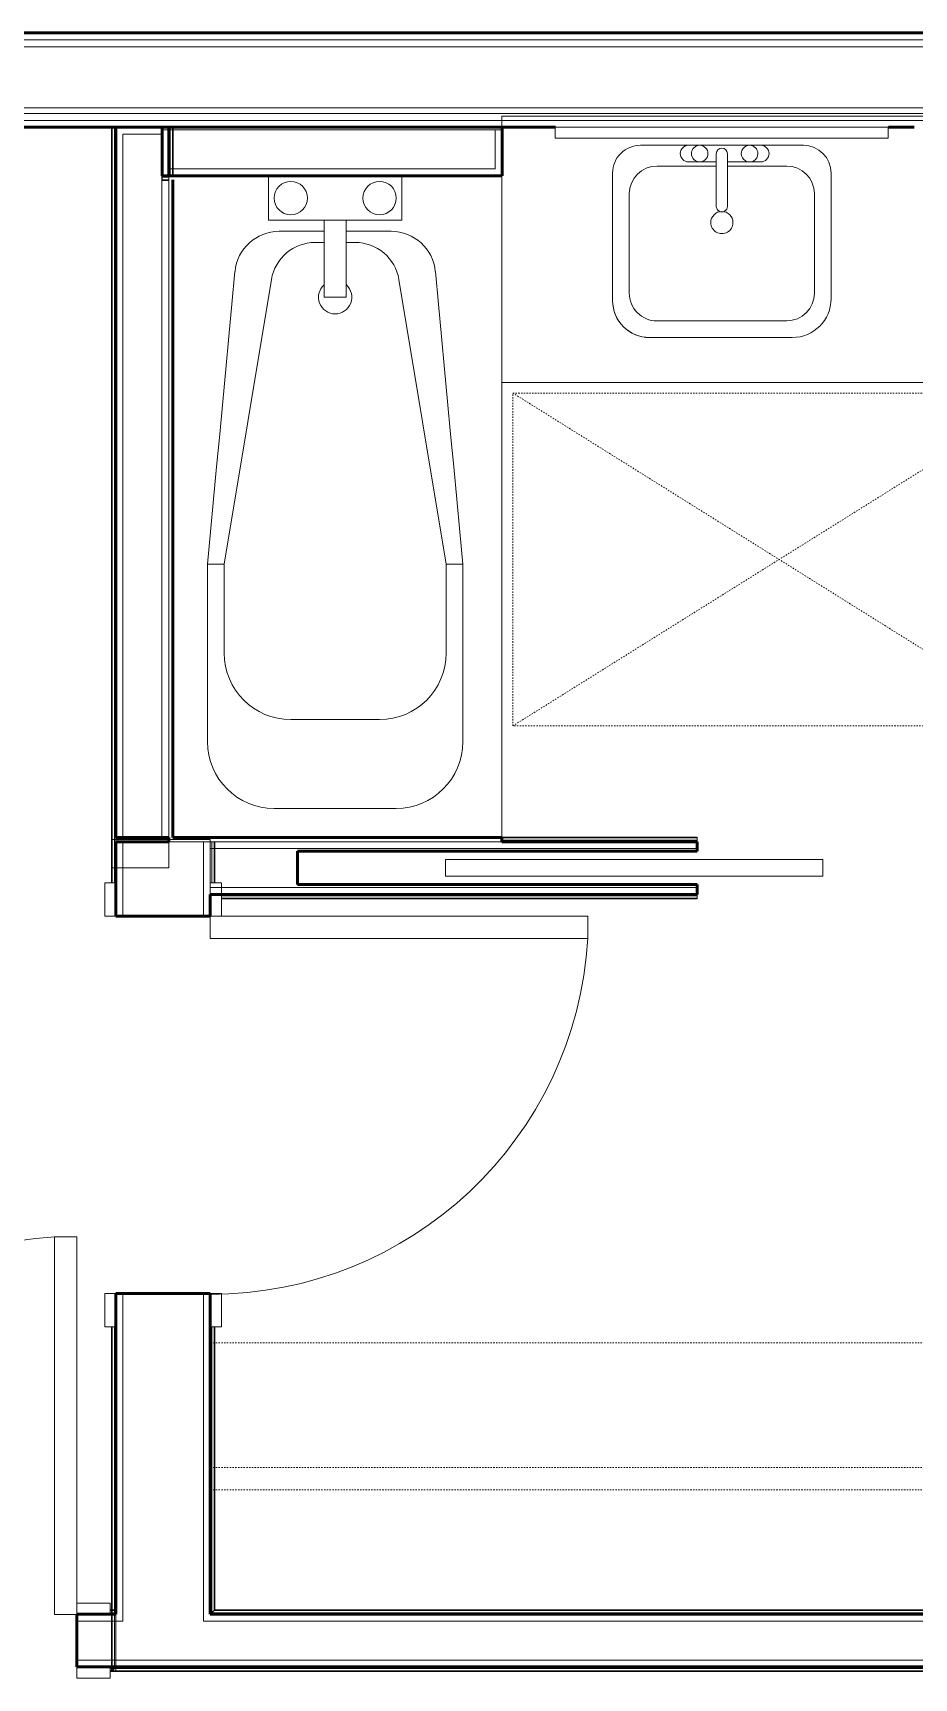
# Model space of a CAD drawing. Header units: inches. Extents: x -4235 to -464, y 9767 to 12344.
# Drawn here: x -3683.5 to -3604.1, y 10204.6 to 10352.8 of the extents above; entities that cross this region are included whole.
import ezdxf

# ---------------------------------------------------------------- set-up
doc = ezdxf.new("R2010")
doc.units = ezdxf.units.IN
doc.header["$MEASUREMENT"] = 0
doc.linetypes.add('Dash', pattern=[0.25, 0.125, -0.125])
for name, color, linetype, lineweight in [('0-1', 7, 'Continuous', 5), ('0-2', 10, 'Continuous', 9), ('A-DOOR-1', 7, 'Continuous', 9), ('A-DOOR-2', 130, 'Continuous', 20), ('A-DOOR-FRAM-1', 130, 'Continuous', 20), ('A-GENM-HDLN-1', 7, 'Dash', 9), ('A-WALL-1', 250, 'Continuous', 50), ('A-WALL-2', 50, 'Continuous', 13), ('A-WALL-3', 10, 'Continuous', 9), ('A-WALL-4', 254, 'Continuous', 9), ('A-WALL-5', 7, 'Continuous', 9), ('I-WALL-1', 250, 'Continuous', 50), ('I-WALL-2', 10, 'Continuous', 9), ('I-WALL-3', 254, 'Continuous', 9), ('I-WALL-4', 7, 'Continuous', 9), ('P-SANR-FIXT-1', 7, 'Continuous', 9), ('P-SANR-FIXT-2', 254, 'Continuous', 9), ('P-SANR-FIXT-3', 10, 'Continuous', 9), ('Q-CASE-1', 254, 'Continuous', 9), ('Q-CASE-2', 7, 'Continuous', 9), ('Q-CASE-4', 10, 'Continuous', 9), ('Q-CASE-HDLN-1', 7, 'Dash', 9)]:
    doc.layers.add(name, color=color, linetype=linetype, lineweight=lineweight)

# ---------------------------------------------------------------- blocks, each defined once
blk = doc.blocks.new('Basic Wall _ INT - W4BØF - _5_8 GYP - 2X4 WOOD_BATT_ - 5_8 GYP_ - ___-2689611-BACKGROUND - 2ND FLOOR')
at = {"layer": 'A-WALL-3'}
for p, q in [((-3852.47, 10205.59), (-3852.47, 10205.57)), ((-3852.47, 10205.55), (-3852.47, 10205.59)), ((-3851.89, 10205.59), (-3852.47, 10205.59)), ((-3852.47, 10205.53), (-3852.47, 10205.55)), ((-3713.58, 10205.59), (-3716.58, 10205.59)), ((-3676.05, 10205.57), (-3676.05, 10205.59)), ((-3852.47, 10205.49), (-3852.47, 10205.53)), ((-3852.47, 10205.48), (-3852.47, 10205.49)), ((-3852.47, 10205.46), (-3852.47, 10205.48)), ((-3852.47, 10205.44), (-3852.47, 10205.46)), ((-3852.47, 10205.45), (-3852.47, 10205.39)), ((-3852.47, 10205.3), (-3852.47, 10205.44)), ((-3852.47, 10205.38), (-3852.47, 10205.24)), ((-3852.47, 10205.18), (-3852.47, 10205.3)), ((-3852.47, 10205.24), (-3852.47, 10205.18)), ((-3852.47, 10205.24), (-3851.88, 10205.24)), ((-3676.46, 10205.24), (-3676.05, 10205.24)), ((-3676.05, 10205.39), (-3676.05, 10205.45)), ((-3676.05, 10205.3), (-3676.05, 10205.38)), ((-3676.05, 10205.24), (-3676.05, 10205.3)), ((-3676.05, 10205.18), (-3676.05, 10205.24))]:
    blk.add_line(p, q, dxfattribs=at)
at = {"layer": 'A-WALL-4'}
for p, q in [((-3716.58, 10205.59), (-3851.85, 10205.59)), ((-3676.05, 10205.59), (-3676.58, 10205.59)), ((-3852.47, 10205.46), (-3851.88, 10205.46)), ((-3852.47, 10205.18), (-3851.88, 10205.18)), ((-3851.85, 10205.24), (-3716.58, 10205.24)), ((-3676.58, 10205.24), (-3676.46, 10205.24))]:
    blk.add_line(p, q, dxfattribs=at)
at = {"layer": 'A-WALL-5'}
for p, q in [((-3676.05, 10205.59), (-3676.05, 10205.55)), ((-3676.05, 10205.55), (-3676.05, 10205.46)), ((-3851.85, 10205.46), (-3716.58, 10205.46)), ((-3851.85, 10205.18), (-3716.58, 10205.18)), ((-3676.58, 10205.46), (-3676.05, 10205.46)), ((-3676.58, 10205.18), (-3676.05, 10205.18)), ((-3676.05, 10205.46), (-3676.05, 10205.18))]:
    blk.add_line(p, q, dxfattribs=at)
blk = doc.blocks.new('Basic Wall _ INT - W4BØF - _5_8 GYP - 2X4 WOOD_BATT_ - 5_8 GYP_ - ___-2689612-BACKGROUND - 2ND FLOOR')
at = {"layer": 'A-WALL-3'}
for p, q in [((-3852.47, 10210.54), (-3852.47, 10210.75)), ((-3852.47, 10210.75), (-3852.47, 10210.69)), ((-3852.47, 10210.69), (-3852.47, 10210.55)), ((-3852.47, 10210.69), (-3851.85, 10210.69)), ((-3852.47, 10210.48), (-3852.47, 10210.54)), ((-3852.47, 10210.54), (-3852.47, 10210.48)), ((-3852.47, 10210.46), (-3852.47, 10210.48)), ((-3852.47, 10210.46), (-3852.47, 10210.46)), ((-3852.47, 10210.42), (-3852.47, 10210.46)), ((-3852.47, 10210.38), (-3852.47, 10210.42)), ((-3852.47, 10210.34), (-3852.47, 10210.38)), ((-3852.47, 10210.36), (-3852.47, 10210.34)), ((-3851.85, 10210.34), (-3852.47, 10210.34)), ((-3713.58, 10210.34), (-3716.58, 10210.34)), ((-3676.46, 10210.69), (-3676.36, 10210.69)), ((-3676.34, 10210.69), (-3676.27, 10210.69)), ((-3676.25, 10210.69), (-3676.2, 10210.69)), ((-3676.05, 10210.69), (-3676.05, 10210.75)), ((-3676.05, 10210.75), (-3676.05, 10210.54)), ((-3676.05, 10210.55), (-3676.05, 10210.69)), ((-3676.05, 10210.48), (-3676.05, 10210.54)), ((-3676.05, 10210.54), (-3676.05, 10210.46)), ((-3676.05, 10210.46), (-3676.05, 10210.44)), ((-3676.05, 10210.44), (-3676.05, 10210.4)), ((-3676.05, 10210.34), (-3676.05, 10210.36))]:
    blk.add_line(p, q, dxfattribs=at)
at = {"layer": 'A-WALL-4'}
for p, q in [((-3852.47, 10210.75), (-3851.85, 10210.75)), ((-3851.85, 10210.46), (-3852.47, 10210.46)), ((-3851.85, 10210.69), (-3716.58, 10210.69)), ((-3716.58, 10210.34), (-3851.85, 10210.34)), ((-3676.58, 10210.69), (-3676.46, 10210.69)), ((-3676.05, 10210.34), (-3676.58, 10210.34)), ((-3676.46, 10210.75), (-3676.36, 10210.75)), ((-3676.34, 10210.75), (-3676.27, 10210.75)), ((-3676.25, 10210.75), (-3676.2, 10210.75)), ((-3676.05, 10210.4), (-3676.05, 10210.38)), ((-3676.05, 10210.38), (-3676.05, 10210.34))]:
    blk.add_line(p, q, dxfattribs=at)
at = {"layer": 'A-WALL-5'}
for p, q in [((-3851.85, 10210.75), (-3716.58, 10210.75)), ((-3716.58, 10210.46), (-3851.85, 10210.46)), ((-3676.58, 10210.75), (-3676.46, 10210.75)), ((-3676.05, 10210.46), (-3676.58, 10210.46))]:
    blk.add_line(p, q, dxfattribs=at)
blk = doc.blocks.new('Basic Wall _ INT - W4BØF - _5_8 GYP - 2X4 WOOD_BATT_ - 5_8 GYP_ - ___-2689613-BACKGROUND - 2ND FLOOR')
at = {"layer": 'A-WALL-3'}
for p, q in [((-3676.4, 10344.34), (-3676.46, 10344.34)), ((-3676.25, 10344.34), (-3676.4, 10344.34)), ((-3676.19, 10344.34), (-3676.25, 10344.34)), ((-3676.05, 10344.34), (-3676.07, 10344.34)), ((-3676.4, 10277.59), (-3676.4, 10280.15)), ((-3676.05, 10280.15), (-3676.05, 10277.59)), ((-3676.46, 10277.59), (-3676.4, 10277.59)), ((-3676.39, 10277.59), (-3676.28, 10277.59)), ((-3676.07, 10277.59), (-3676.05, 10277.59))]:
    blk.add_line(p, q, dxfattribs=at)
at = {"layer": 'A-WALL-4'}
for p, q in [((-3676.46, 10344.34), (-3676.19, 10344.34)), ((-3676.4, 10280.15), (-3676.4, 10344.34)), ((-3676.19, 10344.34), (-3676.17, 10344.34)), ((-3676.17, 10344.34), (-3676.15, 10344.34)), ((-3676.17, 10344.34), (-3676.17, 10344.34)), ((-3676.15, 10344.34), (-3676.13, 10344.34)), ((-3676.13, 10344.34), (-3676.11, 10344.34)), ((-3676.11, 10344.34), (-3676.09, 10344.34)), ((-3676.09, 10344.34), (-3676.05, 10344.34)), ((-3676.05, 10344.34), (-3676.05, 10280.15))]:
    blk.add_line(p, q, dxfattribs=at)
at = {"layer": 'A-WALL-5'}
for p, q in [((-3676.46, 10277.59), (-3676.46, 10344.34)), ((-3676.17, 10344.34), (-3676.17, 10277.59)), ((-3676.17, 10277.59), (-3676.46, 10277.59)), ((-3676.09, 10277.59), (-3676.17, 10277.59)), ((-3676.05, 10277.59), (-3676.09, 10277.59))]:
    blk.add_line(p, q, dxfattribs=at)
blk = doc.blocks.new('Basic Wall _ INT - W4BØF - _5_8 GYP - 2X4 WOOD_BATT_ - 5_8 GYP_ - ___-2689614-BACKGROUND - 2ND FLOOR')
at = {"layer": 'A-WALL-3'}
for p, q in [((-3671.3, 10344.34), (-3671.26, 10344.34)), ((-3671.27, 10344.34), (-3671.3, 10344.34)), ((-3671.3, 10344.34), (-3671.3, 10344.1)), ((-3671.3, 10344.09), (-3671.3, 10340.59)), ((-3671.26, 10344.34), (-3671.2, 10344.34)), ((-3671.2, 10344.34), (-3671.18, 10344.34)), ((-3671.18, 10344.34), (-3671.17, 10344.34)), ((-3671.17, 10344.34), (-3671.15, 10344.34)), ((-3671.1, 10344.34), (-3671.16, 10344.34)), ((-3671.15, 10344.34), (-3670.89, 10344.34)), ((-3670.95, 10344.34), (-3671.09, 10344.34)), ((-3670.89, 10344.34), (-3670.95, 10344.34)), ((-3670.95, 10344.09), (-3670.95, 10344.34)), ((-3670.95, 10340.59), (-3670.95, 10344.09)), ((-3671.3, 10340.56), (-3671.3, 10339.96)), ((-3670.95, 10339.96), (-3670.95, 10340.58))]:
    blk.add_line(p, q, dxfattribs=at)
at = {"layer": 'A-WALL-4'}
for p, q in [((-3671.17, 10344.09), (-3671.17, 10344.34)), ((-3671.17, 10340.59), (-3671.17, 10344.09)), ((-3670.89, 10344.09), (-3670.89, 10344.34)), ((-3670.89, 10340.59), (-3670.89, 10344.09)), ((-3671.17, 10339.96), (-3671.17, 10340.59)), ((-3670.89, 10339.96), (-3670.89, 10340.58))]:
    blk.add_line(p, q, dxfattribs=at)
blk = doc.blocks.new('SWING - SINGLE - FLUSH - 2-10 x 6-8 - PASSAGE-3199410-BACKGROUND - 2ND FLOOR')
at = {"layer": 'A-DOOR-1'}
blk.add_arc((17, -4.25), 34.07, 180, 266.6343, dxfattribs=at)
at = {"layer": 'A-DOOR-2'}
for p, q in [((15, -4.25), (15, -38.26)), ((17, -4.25), (15, -4.25)), ((17, -4.25), (17, -38.26)), ((17, -38.26), (15, -38.26))]:
    blk.add_line(p, q, dxfattribs=at)
at = {"layer": 'A-DOOR-FRAM-1'}
for p, q in [((-20, 4.25), (-20, 5.25)), ((-20, 5.25), (-17, 5.25)), ((-17, 5.25), (-17, 4.25)), ((17, 4.25), (17, 5.25)), ((17, 5.25), (20, 5.25)), ((20, 5.25), (20, 4.25)), ((-17, 4.25), (-20, 4.25)), ((20, 4.25), (17, 4.25)), ((-20, -4.25), (-17, -4.25)), ((-20, -5.25), (-20, -4.25)), ((-17, -4.25), (-17, -5.25)), ((17, -4.25), (20, -4.25)), ((17, -5.25), (17, -4.25)), ((20, -4.25), (20, -5.25)), ((-17, -5.25), (-20, -5.25)), ((20, -5.25), (17, -5.25))]:
    blk.add_line(p, q, dxfattribs=at)
blk = doc.blocks.new('Basic Wall _ INT - W4BØF - _5_8 GYP - 2X4 WOOD_BATT_ - 5_8 GYP_ - ___-2689615-BACKGROUND - 2ND FLOOR')
at = {"layer": 'A-WALL-3'}
for p, q in [((-3534.24, 10279.96), (-3534.23, 10279.99)), ((-3534.18, 10280.1), (-3534.16, 10280.17)), ((-3534.15, 10280.17), (-3534.09, 10280.32)), ((-3534.09, 10280.32), (-3534.07, 10280.38))]:
    blk.add_line(p, q, dxfattribs=at)
at = {"layer": 'A-WALL-4'}
for p, q in [((-3641.3, 10280.32), (-3623.7, 10280.32)), ((-3623.7, 10279.96), (-3641.3, 10279.96)), ((-3623.7, 10280.32), (-3623.7, 10280.38)), ((-3623.7, 10280.17), (-3623.7, 10280.32)), ((-3623.7, 10280.1), (-3623.7, 10280.17)), ((-3623.7, 10279.96), (-3623.7, 10279.99)), ((-3589.7, 10280.38), (-3589.7, 10280.32)), ((-3589.7, 10280.32), (-3589.7, 10280.17)), ((-3589.7, 10280.32), (-3534.09, 10280.32)), ((-3589.7, 10280.17), (-3589.7, 10280.1)), ((-3589.7, 10279.99), (-3589.7, 10279.96)), ((-3534.24, 10279.96), (-3589.7, 10279.96))]:
    blk.add_line(p, q, dxfattribs=at)
at = {"layer": 'A-WALL-5'}
for p, q in [((-3641.3, 10280.38), (-3623.7, 10280.38)), ((-3623.7, 10280.09), (-3641.3, 10280.09)), ((-3623.7, 10280.38), (-3623.7, 10280.09)), ((-3623.7, 10280.09), (-3623.7, 10280.01)), ((-3623.7, 10280.01), (-3623.7, 10279.96)), ((-3589.7, 10280.09), (-3589.7, 10280.38)), ((-3589.7, 10280.38), (-3534.07, 10280.38)), ((-3534.19, 10280.09), (-3589.7, 10280.09)), ((-3589.7, 10280.01), (-3589.7, 10280.09)), ((-3589.7, 10279.96), (-3589.7, 10280.01))]:
    blk.add_line(p, q, dxfattribs=at)
at = {"layer": 'A-WALL-5', "flags": 128}
for points in [[(-3534.19, 10280.09), (-3534.19, 10280.09), (-3534.19, 10280.08), (-3534.2, 10280.07), (-3534.2, 10280.05), (-3534.21, 10280.03), (-3534.22, 10280.01)], [(-3534.07, 10280.38), (-3534.12, 10280.26), (-3534.15, 10280.17), (-3534.18, 10280.11), (-3534.19, 10280.09)]]:
    blk.add_lwpolyline(points, dxfattribs=at)
blk = doc.blocks.new('Basic Wall _ INT - W4BØF - _5_8 GYP - 2X4 WOOD_BATT_ - 5_8 GYP_ - ___-2689616-BACKGROUND - 2ND FLOOR')
at = {"layer": 'A-WALL-3'}
for p, q in [((-3536.22, 10275.19), (-3536.21, 10275.21)), ((-3536.38, 10274.8), (-3536.35, 10274.86)), ((-3536.35, 10274.86), (-3536.29, 10275.01)), ((-3536.29, 10275.01), (-3536.26, 10275.07))]:
    blk.add_line(p, q, dxfattribs=at)
at = {"layer": 'A-WALL-4'}
for p, q in [((-3623.7, 10275.21), (-3666.55, 10275.21)), ((-3623.7, 10275.19), (-3623.7, 10275.21)), ((-3589.7, 10275.21), (-3589.7, 10275.19)), ((-3536.21, 10275.21), (-3589.7, 10275.21)), ((-3666.55, 10274.86), (-3623.7, 10274.86)), ((-3623.7, 10275.01), (-3623.7, 10275.07)), ((-3623.7, 10274.86), (-3623.7, 10275.01)), ((-3623.7, 10274.8), (-3623.7, 10274.86)), ((-3589.7, 10275.07), (-3589.7, 10275.01)), ((-3589.7, 10275.01), (-3589.7, 10274.86)), ((-3589.7, 10274.86), (-3589.7, 10274.8)), ((-3589.7, 10274.86), (-3536.35, 10274.86))]:
    blk.add_line(p, q, dxfattribs=at)
at = {"layer": 'A-WALL-5'}
for p, q in [((-3623.7, 10275.21), (-3623.7, 10275.17)), ((-3589.7, 10275.17), (-3589.7, 10275.21)), ((-3666.55, 10275.09), (-3623.7, 10275.09)), ((-3666.55, 10274.8), (-3623.7, 10274.8)), ((-3623.7, 10275.17), (-3623.7, 10275.09)), ((-3623.7, 10275.09), (-3623.7, 10274.8)), ((-3589.7, 10275.09), (-3589.7, 10275.17)), ((-3589.7, 10275.09), (-3536.26, 10275.09)), ((-3589.7, 10274.8), (-3589.7, 10275.09)), ((-3589.7, 10274.8), (-3536.38, 10274.8))]:
    blk.add_line(p, q, dxfattribs=at)
at = {"layer": 'A-WALL-5', "flags": 128}
for points in [[(-3536.26, 10275.09), (-3536.27, 10275.07), (-3536.29, 10275.01), (-3536.33, 10274.92), (-3536.38, 10274.8)], [(-3536.22, 10275.17), (-3536.23, 10275.15), (-3536.24, 10275.13), (-3536.25, 10275.11), (-3536.25, 10275.1), (-3536.26, 10275.09), (-3536.26, 10275.09)]]:
    blk.add_lwpolyline(points, dxfattribs=at)
blk = doc.blocks.new('POCKET - FLUSH - 2-10 x 6-8-2882529-BACKGROUND - 2ND FLOOR')
at = {"layer": 'A-DOOR-2'}
for p, q in [((-39.67, 0.75), (-39.67, -0.75)), ((-5.67, 0.75), (-39.67, 0.75)), ((-5.67, -0.75), (-5.67, 0.75)), ((-39.67, -0.75), (-5.67, -0.75))]:
    blk.add_line(p, q, dxfattribs=at)
blk = doc.blocks.new('OD_CW_Closet - OD_CW_Closet-3108933-BACKGROUND - 2ND FLOOR')
at = {"layer": 'Q-CASE-HDLN-1'}
for p, q in [((102.1, 24), (0.74, 24)), ((0.74, 24), (0.74, -0.45)), ((102.1, -0.45), (102.1, 24)), ((0.74, 12.78), (102.1, 12.78)), ((0.74, 10.78), (102.1, 10.78)), ((0.74, -0.45), (102.1, -0.45))]:
    blk.add_line(p, q, dxfattribs=at)
blk = doc.blocks.new('Basic Wall _ INT - W4BØF - _5_8 GYP - 2X4 WOOD_BATT_ - 5_8 GYP_ - ___-2689627-BACKGROUND - 2ND FLOOR')
at = {"layer": 'A-WALL-3'}
for p, q in [((-3667.52, 10210.36), (-3667.55, 10210.34)), ((-3667.35, 10210.54), (-3667.41, 10210.48)), ((-3667.2, 10210.69), (-3667.34, 10210.55)), ((-3667.14, 10210.75), (-3667.2, 10210.69)), ((-3565.15, 10210.69), (-3565.17, 10210.75)), ((-3565.09, 10210.55), (-3565.15, 10210.69)), ((-3565.06, 10210.48), (-3565.09, 10210.54)), ((-3565, 10210.34), (-3565.01, 10210.36))]:
    blk.add_line(p, q, dxfattribs=at)
at = {"layer": 'A-WALL-4'}
for p, q in [((-3667.55, 10210.34), (-3565, 10210.34)), ((-3565.15, 10210.69), (-3667.2, 10210.69))]:
    blk.add_line(p, q, dxfattribs=at)
at = {"layer": 'A-WALL-5'}
for p, q in [((-3667.55, 10210.34), (-3667.51, 10210.38)), ((-3565.06, 10210.46), (-3667.42, 10210.46)), ((-3565.17, 10210.75), (-3667.14, 10210.75))]:
    blk.add_line(p, q, dxfattribs=at)
at = {"layer": 'A-WALL-5', "flags": 128}
for points in [[(-3667.51, 10210.38), (-3667.48, 10210.4), (-3667.46, 10210.42), (-3667.45, 10210.44), (-3667.43, 10210.45), (-3667.43, 10210.46), (-3667.42, 10210.46)], [(-3667.42, 10210.46), (-3667.4, 10210.48), (-3667.35, 10210.54), (-3667.25, 10210.63), (-3667.14, 10210.75)], [(-3565.17, 10210.75), (-3565.13, 10210.63), (-3565.09, 10210.54), (-3565.06, 10210.48), (-3565.06, 10210.46)], [(-3565.06, 10210.46), (-3565.05, 10210.46), (-3565.05, 10210.45), (-3565.05, 10210.44), (-3565.04, 10210.42), (-3565.03, 10210.4), (-3565.02, 10210.38)]]:
    blk.add_lwpolyline(points, dxfattribs=at)
blk = doc.blocks.new('Basic Wall _ INT - W4BØF - _5_8 GYP - 2X4 WOOD_BATT_ - 5_8 GYP_ - ___-2689628-BACKGROUND - 2ND FLOOR')
at = {"layer": 'A-WALL-3'}
for p, q in [((-3676.05, 10205.59), (-3676.07, 10205.57)), ((-3563.03, 10205.57), (-3563.04, 10205.59)), ((-3676.4, 10205.24), (-3676.45, 10205.19)), ((-3676.34, 10205.3), (-3676.4, 10205.24)), ((-3676.05, 10205.24), (-3676.4, 10205.24)), ((-3676.25, 10205.38), (-3676.33, 10205.31)), ((-3676.19, 10205.45), (-3676.25, 10205.39)), ((-3562.95, 10205.39), (-3562.98, 10205.45)), ((-3562.89, 10205.24), (-3562.95, 10205.38)), ((-3562.86, 10205.18), (-3562.89, 10205.24))]:
    blk.add_line(p, q, dxfattribs=at)
at = {"layer": 'A-WALL-4'}
for p, q in [((-3676.05, 10205.59), (-3563.04, 10205.59)), ((-3562.89, 10205.24), (-3676.05, 10205.24))]:
    blk.add_line(p, q, dxfattribs=at)
at = {"layer": 'A-WALL-5'}
for p, q in [((-3562.86, 10205.18), (-3676.46, 10205.18)), ((-3676.17, 10205.46), (-3562.98, 10205.46))]:
    blk.add_line(p, q, dxfattribs=at)
at = {"layer": 'A-WALL-5', "flags": 128}
for points in [[(-3676.17, 10205.46), (-3676.17, 10205.47), (-3676.16, 10205.48), (-3676.15, 10205.49), (-3676.13, 10205.51), (-3676.11, 10205.53), (-3676.09, 10205.55)], [(-3563.02, 10205.55), (-3563.01, 10205.53), (-3563, 10205.51), (-3562.99, 10205.49), (-3562.99, 10205.48), (-3562.99, 10205.47), (-3562.98, 10205.46)], [(-3676.46, 10205.18), (-3676.34, 10205.3), (-3676.25, 10205.39), (-3676.19, 10205.44), (-3676.17, 10205.46)], [(-3562.98, 10205.46), (-3562.98, 10205.44), (-3562.95, 10205.39), (-3562.91, 10205.3), (-3562.86, 10205.18)]]:
    blk.add_lwpolyline(points, dxfattribs=at)
blk = doc.blocks.new('SWING - SINGLE - FLUSH - 2-10 x 6-8 - PRIVACY-3199407-BACKGROUND - 2ND FLOOR')
at = {"layer": 'A-DOOR-1'}
blk.add_arc((17, 2.37), 34.07, 93.3657, 180, dxfattribs=at)
at = {"layer": 'A-DOOR-2'}
for p, q in [((15, 2.37), (15, 36.38)), ((17, 36.38), (15, 36.38)), ((17, 2.37), (17, 36.38)), ((17, 2.37), (15, 2.37))]:
    blk.add_line(p, q, dxfattribs=at)
at = {"layer": 'A-DOOR-FRAM-1'}
for p, q in [((-17, 3.37), (-20, 3.37)), ((-20, 3.37), (-20, 2.37)), ((-17, 2.37), (-17, 3.37)), ((20, 3.37), (17, 3.37)), ((17, 3.37), (17, 2.37)), ((20, 2.37), (20, 3.37)), ((-20, 2.37), (-17, 2.37)), ((17, 2.37), (20, 2.37)), ((-17, -2.38), (-20, -2.38)), ((-20, -2.38), (-20, -3.38)), ((-17, -3.38), (-17, -2.38)), ((20, -2.38), (17, -2.38)), ((17, -2.38), (17, -3.38)), ((20, -3.38), (20, -2.38)), ((-20, -3.38), (-17, -3.38)), ((17, -3.38), (20, -3.38))]:
    blk.add_line(p, q, dxfattribs=at)
blk = doc.blocks.new('Basic Wall _ INT - W8BØF - _5_8 GYP - 2X8 WOOD_BATT_ - 5_8 GYP_ - ___-2704174-BACKGROUND - 2ND FLOOR')
at = {"layer": 'I-WALL-2'}
for p, q in [((-3667.55, 10279.96), (-3667.55, 10276.24)), ((-3667.2, 10279.35), (-3667.2, 10279.96)), ((-3667.2, 10276.24), (-3667.2, 10279.33)), ((-3667.55, 10239.24), (-3667.55, 10236.24)), ((-3667.55, 10210.34), (-3667.52, 10210.36)), ((-3667.41, 10210.48), (-3667.35, 10210.54)), ((-3667.34, 10210.55), (-3667.2, 10210.69)), ((-3667.2, 10210.69), (-3667.14, 10210.75))]:
    blk.add_line(p, q, dxfattribs=at)
at = {"layer": 'I-WALL-3'}
for p, q in [((-3667.42, 10279.34), (-3667.42, 10279.96)), ((-3667.14, 10279.35), (-3667.14, 10279.96)), ((-3667.42, 10276.24), (-3667.42, 10279.34)), ((-3667.14, 10276.24), (-3667.14, 10279.33)), ((-3667.55, 10236.24), (-3667.55, 10210.34)), ((-3667.2, 10210.69), (-3667.2, 10236.24))]:
    blk.add_line(p, q, dxfattribs=at)
at = {"layer": 'I-WALL-4'}
for p, q in [((-3667.42, 10210.46), (-3667.42, 10236.24)), ((-3667.14, 10210.75), (-3667.14, 10236.24)), ((-3667.51, 10210.38), (-3667.55, 10210.34))]:
    blk.add_line(p, q, dxfattribs=at)
at = {"layer": 'I-WALL-4', "flags": 128}
for points in [[(-3667.42, 10210.46), (-3667.43, 10210.46), (-3667.43, 10210.45), (-3667.45, 10210.44), (-3667.46, 10210.42), (-3667.48, 10210.4), (-3667.51, 10210.38)], [(-3667.14, 10210.75), (-3667.25, 10210.63), (-3667.35, 10210.54), (-3667.4, 10210.48), (-3667.42, 10210.46)]]:
    blk.add_lwpolyline(points, dxfattribs=at)
blk = doc.blocks.new('Basic Wall _ INT - W8BØF - _5_8 GYP - 2X8 WOOD_BATT_ - 5_8 GYP_ - ___-2698964-BACKGROUND - 2ND FLOOR')
at = {"layer": 'I-WALL-2'}
for p, q in [((-3676.4, 10280.15), (-3676.46, 10280.15)), ((-3676.34, 10280.15), (-3676.4, 10280.15)), ((-3676.4, 10277.59), (-3676.4, 10280.15)), ((-3676.25, 10280.15), (-3676.34, 10280.15)), ((-3676.19, 10280.15), (-3676.25, 10280.15)), ((-3676.05, 10280.15), (-3676.07, 10280.15)), ((-3676.05, 10280.15), (-3676.05, 10277.59)), ((-3676.05, 10276.24), (-3676.05, 10273.24)), ((-3676.05, 10239.24), (-3676.05, 10236.24)), ((-3676.4, 10210.65), (-3676.4, 10210.75)), ((-3676.4, 10210.55), (-3676.4, 10210.63)), ((-3676.4, 10210.49), (-3676.4, 10210.54)), ((-3676.4, 10205.59), (-3676.4, 10210.34)), ((-3676.05, 10210.34), (-3676.05, 10205.59)), ((-3676.07, 10205.57), (-3676.05, 10205.59)), ((-3676.45, 10205.19), (-3676.4, 10205.24)), ((-3676.4, 10205.39), (-3676.4, 10205.44)), ((-3676.4, 10205.3), (-3676.4, 10205.39)), ((-3676.4, 10205.24), (-3676.34, 10205.3)), ((-3676.4, 10205.24), (-3676.4, 10205.3)), ((-3676.33, 10205.31), (-3676.25, 10205.38)), ((-3676.25, 10205.39), (-3676.19, 10205.45))]:
    blk.add_line(p, q, dxfattribs=at)
at = {"layer": 'I-WALL-3'}
for p, q in [((-3676.4, 10276.24), (-3676.4, 10277.59)), ((-3676.05, 10277.59), (-3676.05, 10276.24)), ((-3676.4, 10210.75), (-3676.4, 10236.24)), ((-3676.05, 10236.24), (-3676.05, 10210.34)), ((-3676.46, 10210.65), (-3676.46, 10210.75)), ((-3676.46, 10210.55), (-3676.46, 10210.63)), ((-3676.46, 10210.49), (-3676.46, 10210.54)), ((-3676.46, 10205.59), (-3676.46, 10210.34)), ((-3676.17, 10210.32), (-3676.17, 10206.21)), ((-3676.17, 10206.19), (-3676.17, 10205.59)), ((-3676.46, 10205.39), (-3676.46, 10205.44)), ((-3676.46, 10205.31), (-3676.46, 10205.39)), ((-3676.46, 10205.19), (-3676.46, 10205.3))]:
    blk.add_line(p, q, dxfattribs=at)
at = {"layer": 'I-WALL-4'}
for p, q in [((-3676.46, 10280.15), (-3676.17, 10280.15)), ((-3676.46, 10276.24), (-3676.46, 10280.15)), ((-3676.17, 10280.15), (-3676.17, 10276.24)), ((-3676.17, 10280.15), (-3676.09, 10280.15)), ((-3676.09, 10280.15), (-3676.05, 10280.15)), ((-3676.46, 10210.75), (-3676.46, 10236.24)), ((-3676.17, 10236.24), (-3676.17, 10210.34)), ((-3676.17, 10205.59), (-3676.17, 10205.46))]:
    blk.add_line(p, q, dxfattribs=at)
at = {"layer": 'I-WALL-4', "flags": 128}
for points in [[(-3676.09, 10205.55), (-3676.11, 10205.53), (-3676.13, 10205.51), (-3676.15, 10205.49), (-3676.16, 10205.48), (-3676.17, 10205.47), (-3676.17, 10205.46)], [(-3676.17, 10205.46), (-3676.19, 10205.44), (-3676.25, 10205.39), (-3676.34, 10205.3), (-3676.46, 10205.18)]]:
    blk.add_lwpolyline(points, dxfattribs=at)
blk = doc.blocks.new('Bath Vanity - Bath Vanity 72_-V3-BACKGROUND - 2ND FLOOR')
at = {"layer": 'Q-CASE-1'}
for p, q in [((36.74, 5.37), (36.74, 5.75)), ((36.74, 1.01), (36.74, 5.34)), ((-35.26, 1), (-35.26, 0)), ((36.74, 0), (36.74, 1)), ((-35.26, 0), (36.74, 0))]:
    blk.add_line(p, q, dxfattribs=at)
at = {"layer": 'Q-CASE-2'}
for p, q in [((36.74, 24), (-35.26, 24)), ((-35.26, 24), (-35.26, 1)), ((36.74, 5.75), (36.74, 24))]:
    blk.add_line(p, q, dxfattribs=at)
blk = doc.blocks.new('ADA Clearances - 30_x48_-1721104-BACKGROUND - 2ND FLOOR')
at = {"layer": 'A-GENM-HDLN-1'}
for p, q in [((15, 24), (-15, -24)), ((-15, 24), (15, -24)), ((-15, -24), (-15, 24)), ((-15, 24), (15, 24)), ((15, 24), (15, -24)), ((15, -24), (-15, -24))]:
    blk.add_line(p, q, dxfattribs=at)
blk = doc.blocks.new('M_Sink Vanity-Square - 500 x 440mm-1372835-BACKGROUND - 2ND FLOOR')
at = {"layer": 'P-SANR-FIXT-1'}
for p, q in [((-5.72, 10.23), (7.14, 10.23)), ((-5.72, 10.23), (7.14, 10.23)), ((-5.22, 8.73), (6.46, 8.73)), ((-9.22, -4.59), (-9.22, 6.73)), ((-9.22, -4.59), (-9.22, 6.73)), ((-7.72, -2.72), (-7.72, 6.23)), ((8.96, 6.23), (8.96, -2.72)), ((10.46, 6.91), (10.46, -4.59)), ((10.46, 6.91), (10.46, -4.59)), ((0.12, -6.33), (0.12, -1.59)), ((1.12, -6.33), (1.12, -1.59)), ((0.12, -5.22), (-5.22, -5.22)), ((-2.88, -5.59), (0.12, -5.59)), ((6.46, -5.22), (1.12, -5.22)), ((1.12, -5.59), (3.62, -5.59)), ((7.96, -7.09), (-6.72, -7.09)), ((7.96, -7.09), (-6.72, -7.09)), ((3.62, -7.09), (-2.88, -7.09))]:
    blk.add_line(p, q, dxfattribs=at)
for centre, radius, start, end in [((-5.72, 6.73), 3.5, 90, 180), ((-5.72, 6.73), 3.5, 90, 180), ((7.14, 6.91), 3.32, 0, 90), ((7.14, 6.91), 3.32, 360, 90), ((-5.22, 6.23), 2.5, 90, 180), ((6.46, 6.23), 2.5, 360, 90), ((0.62, -0.13), 1, 360, 180), ((0.62, -0.13), 1, 180, 0), ((0.62, -1.59), 0.5, 360, 180), ((-5.22, -2.72), 2.5, 180, 270), ((6.46, -2.72), 2.5, 270, 360), ((-6.72, -4.59), 2.5, 180, 270), ((-6.72, -4.59), 2.5, 180, 270), ((-2.88, -6.34), 0.75, 90, 270), ((-1.88, -6.34), 0.75, 360, 180), ((2.62, -6.34), 0.75, 0, 180), ((3.62, -6.34), 0.75, 270, 90), ((7.96, -4.59), 2.5, 270, 0), ((7.96, -4.59), 2.5, 270, 0), ((-1.88, -6.34), 0.75, 180, 0), ((0.62, -6.33), 0.5, 180, 0), ((2.62, -6.34), 0.75, 180, 0)]:
    blk.add_arc(centre, radius, start, end, dxfattribs=at)
blk = doc.blocks.new('BATHROOM MIRROR - BATHROOM MIRROR 30_-2860221-BACKGROUND - 2ND FLOOR')
at = {"layer": 'Q-CASE-2'}
for p, q in [((-14.26, -23), (15.74, -23)), ((-14.26, -23), (-14.26, -24)), ((15.74, -24), (15.74, -23)), ((15.74, -24), (-14.26, -24))]:
    blk.add_line(p, q, dxfattribs=at)
at = {"layer": 'Q-CASE-4'}
blk.add_line((12.74, -24), (-11.26, -24), dxfattribs=at)
blk = doc.blocks.new('Bath Tub - Maestro - 60_x30_-V188-BACKGROUND - 2ND FLOOR')
at = {"layer": 'P-SANR-FIXT-1'}
for p, q in [((59.63, 0), (18.63, 0)), ((35, -3.5), (51, -3.5)), ((35, -5), (35, -3.5)), ((35, -5), (9.35, -9.26)), ((43, -5), (35, -5)), ((4, -9), (0.38, -9)), ((4, -14), (4, -9)), ((5, -14), (5, -9.96)), ((57, -9.5), (57, -20.5)), ((49, -19), (49, -11)), ((6, -13.2), (6, -14)), ((4, -16), (4, -14)), ((4, -14), (10.94, -14)), ((10.94, -16), (10.94, -14)), ((4, -21), (4, -16)), ((10.94, -16), (4, -16)), ((5, -20.04), (5, -16)), ((6, -16), (6, -16.8)), ((9.35, -20.74), (35, -25)), ((0.38, -21), (4, -21)), ((35, -25), (35, -26.5)), ((35, -25), (43, -25)), ((51, -26.5), (35, -26.5))]:
    blk.add_line(p, q, dxfattribs=at)
at = {"layer": 'P-SANR-FIXT-1', "flags": 128}
for points in [[(8.63, -5.97), (11.56, -5.7), (14.49, -5.42), (17.42, -5.15), (20.35, -4.87), (23.28, -4.6), (26.21, -4.32), (29.14, -4.05), (32.07, -3.77), (35, -3.5)], [(35, -26.5), (32.07, -26.23), (29.14, -25.95), (26.21, -25.68), (23.28, -25.4), (20.35, -25.13), (17.42, -24.85), (14.49, -24.58), (11.56, -24.3), (8.63, -24.03)]]:
    blk.add_lwpolyline(points, dxfattribs=at)
at = {"layer": 'P-SANR-FIXT-1'}
for centre, radius, start, end in [((51, -9.5), 6, 0, 90), ((43, -11), 6, 360, 90), ((9, -9.96), 4, 95.3558, 180), ((2, -11), 1.5, 0, 180), ((10, -13.2), 4, 99.4223, 180), ((2, -11), 1.5, 180, 360), ((10.94, -15), 1.5, 0, 137.9289), ((10.94, -15), 1.5, 222.0711, 360), ((2, -19), 1.5, 0, 180), ((10, -16.8), 4, 180, 260.5777), ((2, -19), 1.5, 180, 360), ((43, -19), 6, 270, 0), ((9, -20.04), 4, 180, 264.6442), ((51, -20.5), 6, 270, 0)]:
    blk.add_arc(centre, radius, start, end, dxfattribs=at)
at = {"layer": 'P-SANR-FIXT-2'}
for p, q in [((60, 0), (59.63, 0)), ((0.38, -9), (0, -9)), ((0, -21), (0.38, -21)), ((59.63, -30), (60, -30))]:
    blk.add_line(p, q, dxfattribs=at)
at = {"layer": 'P-SANR-FIXT-3'}
for p, q in [((0, 0), (0, -9)), ((60, -30), (60, 0)), ((0, -9), (0, -21)), ((0, -9), (0, -21)), ((0, -21), (0, -30)), ((0, -30), (59.63, -30))]:
    blk.add_line(p, q, dxfattribs=at)
blk = doc.blocks.new('Basic Wall _ INT - W4FØF - INT - _5_8 GYP - 2X4 WOOD_BATT__ - ___-3236178-BACKGROUND - 2ND FLOOR')
at = {"layer": 'A-WALL-3'}
for p, q in [((-3671.89, 10339.96), (-3671.89, 10339.94)), ((-3671.3, 10339.96), (-3671.89, 10339.96)), ((-3671.89, 10339.82), (-3671.89, 10339.76)), ((-3671.89, 10339.76), (-3671.89, 10339.71)), ((-3671.89, 10339.67), (-3671.89, 10339.61)), ((-3671.89, 10339.61), (-3671.89, 10339.55)), ((-3671.89, 10339.61), (-3671.3, 10339.61))]:
    blk.add_line(p, q, dxfattribs=at)
at = {"layer": 'A-WALL-4'}
for p, q in [((-3671.89, 10339.92), (-3671.89, 10339.96)), ((-3671.89, 10339.84), (-3671.89, 10339.92)), ((-3671.89, 10339.84), (-3671.3, 10339.84)), ((-3671.89, 10339.55), (-3671.89, 10339.84)), ((-3671.89, 10339.55), (-3671.3, 10339.55))]:
    blk.add_line(p, q, dxfattribs=at)
blk = doc.blocks.new('CTR - 1st Phase - Unit Layouts_rvt-1-BACKGROUND - 2ND FLOOR')
at = {"layer": 'A-WALL-1'}
for p, q in [((-3676.05, 10344.34), (-3676.05, 10280.34)), ((-3675.42, 10344.34), (-3676.05, 10344.34)), ((-3671.92, 10344.34), (-3675.42, 10344.34)), ((-3671.3, 10344.34), (-3671.92, 10344.34)), ((-3641.26, 10344.34), (-3671.89, 10344.34)), ((-3671.89, 10344.34), (-3671.89, 10344.09)), ((-3671.89, 10344.09), (-3671.89, 10340.59)), ((-3671.3, 10339.96), (-3671.3, 10344.34)), ((-3641.26, 10344.09), (-3641.26, 10344.34)), ((-3641.26, 10340.59), (-3641.26, 10344.09)), ((-3671.89, 10340.59), (-3671.89, 10339.96)), ((-3641.26, 10339.96), (-3641.26, 10340.59)), ((-3671.89, 10339.96), (-3641.26, 10339.96)), ((-3670.92, 10339.96), (-3671.3, 10339.96)), ((-3670.92, 10280.34), (-3670.92, 10339.59)), ((-3676.05, 10280.34), (-3671.3, 10280.34)), ((-3671.3, 10280.34), (-3671.3, 10279.96)), ((-3641.3, 10280.34), (-3670.92, 10280.34)), ((-3641.3, 10279.96), (-3641.3, 10280.34)), ((-3623.7, 10279.96), (-3641.3, 10279.96)), ((-3623.7, 10279.09), (-3623.7, 10279.96)), ((-3659.7, 10276.09), (-3659.7, 10279.09)), ((-3659.7, 10279.09), (-3623.7, 10279.09)), ((-3667.55, 10275.21), (-3623.7, 10275.21)), ((-3623.7, 10276.09), (-3659.7, 10276.09)), ((-3623.7, 10275.21), (-3623.7, 10276.09)), ((-3676.05, 10210.34), (-3679.58, 10210.34)), ((-3679.58, 10210.34), (-3679.58, 10205.59)), ((-3565, 10210.34), (-3667.55, 10210.34)), ((-3679.58, 10205.59), (-3676.05, 10205.59)), ((-3667.55, 10205.59), (-3569.75, 10205.59))]:
    blk.add_line(p, q, dxfattribs=at)
at = {"layer": 'A-WALL-2'}
for p, q in [((-3675.42, 10280.34), (-3675.42, 10343.71)), ((-3671.92, 10343.71), (-3675.42, 10343.71)), ((-3671.92, 10280.34), (-3671.92, 10343.71)), ((-3671.89, 10344.09), (-3671.26, 10344.09)), ((-3671.89, 10344.09), (-3671.26, 10344.09)), ((-3671.26, 10344.09), (-3641.89, 10344.09)), ((-3671.26, 10344.09), (-3671.26, 10340.59)), ((-3641.89, 10344.09), (-3641.26, 10344.09)), ((-3641.89, 10344.09), (-3641.26, 10344.09)), ((-3641.89, 10340.59), (-3641.89, 10344.09)), ((-3671.26, 10340.59), (-3641.89, 10340.59)), ((-3671.3, 10280.34), (-3671.3, 10339.96)), ((-3671.3, 10339.96), (-3671.3, 10280.34)), ((-3675.42, 10273.24), (-3675.42, 10279.96)), ((-3670.92, 10279.96), (-3671.3, 10279.96)), ((-3671.3, 10279.96), (-3670.92, 10279.96)), ((-3668.17, 10279.96), (-3670.92, 10279.96)), ((-3667.55, 10279.96), (-3668.17, 10279.96)), ((-3668.17, 10273.24), (-3668.17, 10279.96)), ((-3641.3, 10279.96), (-3667.55, 10279.96)), ((-3667.55, 10279.96), (-3641.3, 10279.96)), ((-3667.55, 10279.34), (-3623.7, 10279.34)), ((-3667.55, 10279.34), (-3667.55, 10275.84)), ((-3667.55, 10275.84), (-3667.55, 10279.34)), ((-3667.55, 10275.84), (-3623.7, 10275.84)), ((-3675.42, 10209.71), (-3675.42, 10239.24)), ((-3668.17, 10209.71), (-3668.17, 10239.24)), ((-3679.58, 10209.71), (-3676.05, 10209.71)), ((-3675.42, 10209.71), (-3676.05, 10209.71)), ((-3667.55, 10209.71), (-3668.17, 10209.71)), ((-3565.63, 10209.71), (-3667.55, 10209.71)), ((-3679.58, 10206.21), (-3676.05, 10206.21)), ((-3675.42, 10206.21), (-3676.05, 10206.21)), ((-3668.17, 10206.21), (-3675.42, 10206.21)), ((-3667.55, 10206.21), (-3668.17, 10206.21)), ((-3569.13, 10206.21), (-3667.55, 10206.21))]:
    blk.add_line(p, q, dxfattribs=at)
at = {"layer": 'A-WALL-3'}
for p, q in [((-3676.05, 10344.34), (-3676.05, 10280.15)), ((-3676.05, 10344.34), (-3671.92, 10344.34)), ((-3671.89, 10344.34), (-3671.3, 10344.34)), ((-3671.3, 10344.34), (-3671.89, 10344.34)), ((-3671.89, 10339.96), (-3671.89, 10344.34)), ((-3671.3, 10344.1), (-3671.3, 10344.34)), ((-3671.3, 10340.59), (-3671.3, 10344.09)), ((-3670.89, 10344.34), (-3671.15, 10344.34)), ((-3641.3, 10344.34), (-3670.89, 10344.34)), ((-3671.3, 10339.96), (-3671.3, 10340.56)), ((-3671.89, 10339.96), (-3671.3, 10339.96)), ((-3671.3, 10339.96), (-3670.92, 10339.96)), ((-3671.3, 10339.96), (-3671.3, 10280.34)), ((-3676.05, 10280.15), (-3676.05, 10277.59)), ((-3671.3, 10277.59), (-3671.3, 10279.96)), ((-3667.55, 10276.24), (-3667.55, 10279.96)), ((-3667.55, 10279.96), (-3667.55, 10276.24)), ((-3667.55, 10279.96), (-3641.3, 10279.96)), ((-3667.2, 10279.96), (-3667.2, 10279.35)), ((-3623.7, 10279.96), (-3641.3, 10279.96)), ((-3667.2, 10279.33), (-3667.2, 10276.24)), ((-3671.3, 10277.59), (-3676.05, 10277.59)), ((-3666.55, 10275.21), (-3623.7, 10275.21)), ((-3676.46, 10210.34), (-3676.58, 10210.34)), ((-3676.34, 10210.34), (-3676.46, 10210.34)), ((-3676.46, 10210.34), (-3676.4, 10210.34)), ((-3676.4, 10210.34), (-3676.46, 10210.34)), ((-3676.4, 10210.34), (-3676.4, 10205.59)), ((-3676.17, 10210.34), (-3676.34, 10210.34)), ((-3676.34, 10210.34), (-3676.26, 10210.34)), ((-3676.26, 10210.34), (-3676.34, 10210.34)), ((-3676.25, 10210.34), (-3676.2, 10210.34)), ((-3676.2, 10210.34), (-3676.25, 10210.34)), ((-3676.17, 10210.34), (-3676.17, 10210.34)), ((-3676.16, 10210.34), (-3676.17, 10210.34)), ((-3676.11, 10210.34), (-3676.16, 10210.34)), ((-3676.07, 10210.34), (-3676.05, 10210.34)), ((-3676.05, 10205.59), (-3676.05, 10210.34)), ((-3676.05, 10210.34), (-3676.05, 10205.59)), ((-3565, 10210.34), (-3667.55, 10210.34)), ((-3676.58, 10205.59), (-3676.46, 10205.59)), ((-3676.46, 10205.59), (-3676.4, 10205.59)), ((-3676.4, 10205.59), (-3676.46, 10205.59)), ((-3676.46, 10205.59), (-3676.25, 10205.59)), ((-3676.4, 10205.59), (-3676.34, 10205.59)), ((-3676.34, 10205.59), (-3676.4, 10205.59)), ((-3676.34, 10205.59), (-3676.25, 10205.59)), ((-3676.25, 10205.59), (-3676.34, 10205.59)), ((-3676.25, 10205.59), (-3676.19, 10205.59)), ((-3676.19, 10205.59), (-3676.25, 10205.59)), ((-3676.25, 10205.59), (-3676.17, 10205.59)), ((-3676.17, 10205.59), (-3676.11, 10205.59)), ((-3676.17, 10205.59), (-3676.17, 10205.59)), ((-3676.05, 10205.59), (-3676.07, 10205.59)), ((-3667.55, 10205.59), (-3569.75, 10205.59))]:
    blk.add_line(p, q, dxfattribs=at)
at = {"layer": 'A-WALL-4'}
for p, q in [((-3670.92, 10280.34), (-3670.92, 10339.59)), ((-3671.3, 10280.34), (-3676.05, 10280.34)), ((-3676.05, 10277.59), (-3676.05, 10279.96)), ((-3671.3, 10280.34), (-3671.3, 10277.59)), ((-3671.3, 10280.34), (-3671.3, 10279.96)), ((-3641.3, 10280.34), (-3670.92, 10280.34)), ((-3667.14, 10279.96), (-3667.14, 10279.35)), ((-3641.3, 10280.34), (-3641.3, 10279.96)), ((-3623.7, 10279.96), (-3623.7, 10279.09)), ((-3667.14, 10279.33), (-3667.14, 10276.24)), ((-3659.7, 10279.09), (-3659.7, 10276.09)), ((-3623.7, 10279.09), (-3659.7, 10279.09)), ((-3671.3, 10277.59), (-3676.05, 10277.59)), ((-3659.7, 10276.09), (-3623.7, 10276.09)), ((-3623.7, 10276.09), (-3623.7, 10275.21)), ((-3679.58, 10205.59), (-3679.58, 10210.34)), ((-3676.46, 10210.34), (-3676.46, 10205.59)), ((-3676.09, 10210.34), (-3676.11, 10210.34)), ((-3676.05, 10210.34), (-3676.09, 10210.34)), ((-3676.11, 10205.59), (-3676.09, 10205.59)), ((-3676.09, 10205.59), (-3676.05, 10205.59))]:
    blk.add_line(p, q, dxfattribs=at)
at = {"layer": 'A-WALL-5'}
blk.add_line((-3676.05, 10279.96), (-3676.05, 10280.34), dxfattribs=at)
at = {"layer": 'I-WALL-1'}
for p, q in [((-3676.05, 10279.96), (-3676.05, 10273.24)), ((-3671.3, 10279.96), (-3676.05, 10279.96)), ((-3667.55, 10273.24), (-3667.55, 10275.21)), ((-3676.05, 10273.24), (-3667.55, 10273.24)), ((-3676.05, 10239.24), (-3676.05, 10210.34)), ((-3667.55, 10239.24), (-3676.05, 10239.24)), ((-3667.55, 10210.34), (-3667.55, 10239.24)), ((-3676.05, 10205.59), (-3675.42, 10205.59)), ((-3675.42, 10205.59), (-3667.55, 10205.59))]:
    blk.add_line(p, q, dxfattribs=at)
at = {"layer": 'I-WALL-2'}
for p, q in [((-3676.05, 10280.15), (-3676.05, 10277.59)), ((-3676.05, 10280.15), (-3671.3, 10280.15)), ((-3676.05, 10277.59), (-3676.05, 10276.24)), ((-3676.05, 10276.24), (-3676.05, 10273.24)), ((-3676.05, 10239.24), (-3676.05, 10236.24)), ((-3667.55, 10236.24), (-3667.55, 10239.24)), ((-3676.05, 10236.24), (-3676.05, 10210.75)), ((-3667.55, 10210.34), (-3667.55, 10236.24)), ((-3676.05, 10210.75), (-3676.05, 10210.48)), ((-3667.55, 10205.59), (-3676.05, 10205.59))]:
    blk.add_line(p, q, dxfattribs=at)
at = {"layer": 'I-WALL-3'}
for p, q in [((-3676.05, 10279.96), (-3671.3, 10279.96)), ((-3671.3, 10280.15), (-3667.55, 10280.15)), ((-3667.55, 10280.15), (-3667.55, 10279.96)), ((-3667.55, 10273.24), (-3676.05, 10273.24)), ((-3676.05, 10239.24), (-3667.55, 10239.24))]:
    blk.add_line(p, q, dxfattribs=at)
at = {"layer": 'I-WALL-4'}
for p, q in [((-3676.05, 10280.15), (-3671.3, 10280.15)), ((-3676.05, 10279.96), (-3676.05, 10280.15))]:
    blk.add_line(p, q, dxfattribs=at)
at = {"layer": '0-2'}
for name, p, rotation in [('Bath Vanity - Bath Vanity 72_-V3-BACKGROUND - 2ND FLOOR', (-3604.56, 10345.34), 180), ('BATHROOM MIRROR - BATHROOM MIRROR 30_-2860221-BACKGROUND - 2ND FLOOR', (-3620.73, 10320.34), 180), ('M_Sink Vanity-Square - 500 x 440mm-1372835-BACKGROUND - 2ND FLOOR', (-3620.84, 10335.62), 180), ('Bath Tub - Maestro - 60_x30_-V188-BACKGROUND - 2ND FLOOR', (-3641.3, 10339.96), 269.999999999881), ('ADA Clearances - 30_x48_-1721104-BACKGROUND - 2ND FLOOR', (-3616.3, 10305.39), 90.00000000000482), ('SWING - SINGLE - FLUSH - 2-10 x 6-8 - PASSAGE-3199410-BACKGROUND - 2ND FLOOR', (-3671.8, 10256.24), 90.00000000000318), ('OD_CW_Closet - OD_CW_Closet-3108933-BACKGROUND - 2ND FLOOR', (-3565.44, 10234.34), 180)]:
    blk.add_blockref(name, p, dxfattribs=dict(at, rotation=rotation))
for name, p in [('Basic Wall _ INT - W4BØF - _5_8 GYP - 2X4 WOOD_BATT_ - 5_8 GYP_ - ___-2689613-BACKGROUND - 2ND FLOOR', (0, 0)), ('Basic Wall _ INT - W4BØF - _5_8 GYP - 2X4 WOOD_BATT_ - 5_8 GYP_ - ___-2689614-BACKGROUND - 2ND FLOOR', (0, 0)), ('Basic Wall _ INT - W4FØF - INT - _5_8 GYP - 2X4 WOOD_BATT__ - ___-3236178-BACKGROUND - 2ND FLOOR', (0, 0)), ('Basic Wall _ INT - W8BØF - _5_8 GYP - 2X8 WOOD_BATT_ - 5_8 GYP_ - ___-2698964-BACKGROUND - 2ND FLOOR', (0, 0)), ('Basic Wall _ INT - W8BØF - _5_8 GYP - 2X8 WOOD_BATT_ - 5_8 GYP_ - ___-2704174-BACKGROUND - 2ND FLOOR', (0, 0)), ('Basic Wall _ INT - W4BØF - _5_8 GYP - 2X4 WOOD_BATT_ - 5_8 GYP_ - ___-2689615-BACKGROUND - 2ND FLOOR', (0, 0)), ('POCKET - FLUSH - 2-10 x 6-8-2882529-BACKGROUND - 2ND FLOOR', (-3606.7, 10277.59)), ('Basic Wall _ INT - W4BØF - _5_8 GYP - 2X4 WOOD_BATT_ - 5_8 GYP_ - ___-2689616-BACKGROUND - 2ND FLOOR', (0, 0)), ('SWING - SINGLE - FLUSH - 2-10 x 6-8 - PRIVACY-3199407-BACKGROUND - 2ND FLOOR', (-3696.58, 10207.96)), ('Basic Wall _ INT - W4BØF - _5_8 GYP - 2X4 WOOD_BATT_ - 5_8 GYP_ - ___-2689612-BACKGROUND - 2ND FLOOR', (0, 0)), ('Basic Wall _ INT - W4BØF - _5_8 GYP - 2X4 WOOD_BATT_ - 5_8 GYP_ - ___-2689627-BACKGROUND - 2ND FLOOR', (0, 0)), ('Basic Wall _ INT - W4BØF - _5_8 GYP - 2X4 WOOD_BATT_ - 5_8 GYP_ - ___-2689611-BACKGROUND - 2ND FLOOR', (0, 0)), ('Basic Wall _ INT - W4BØF - _5_8 GYP - 2X4 WOOD_BATT_ - 5_8 GYP_ - ___-2689628-BACKGROUND - 2ND FLOOR', (0, 0))]:
    blk.add_blockref(name, p, dxfattribs=at)
blk = doc.blocks.new('CTR - 1st Phase - Common Walls_rvt-1-BACKGROUND - 2ND FLOOR')
at = {"layer": 'A-WALL-2'}
for p, q in [((-3504.67, 10352.21), (-3852.47, 10352.21)), ((-3504.67, 10351.59), (-3852.47, 10351.59)), ((-3501.42, 10346.09), (-3852.47, 10346.09)), ((-3501.42, 10345.59), (-3852.47, 10345.59)), ((-3501.42, 10344.96), (-3852.47, 10344.96))]:
    blk.add_line(p, q, dxfattribs=at)
at = {"layer": 'I-WALL-1'}
for p, q in [((-3505.3, 10352.84), (-3852.47, 10352.84)), ((-3852.47, 10344.34), (-3636.46, 10344.34)), ((-3606.46, 10344.34), (-3604.14, 10344.34))]:
    blk.add_line(p, q, dxfattribs=at)
at = {"layer": 'I-WALL-2'}
for p, q in [((-3676.46, 10344.34), (-3676.19, 10344.34)), ((-3676.05, 10344.34), (-3671.92, 10344.34)), ((-3671.89, 10344.34), (-3671.3, 10344.34)), ((-3671.15, 10344.34), (-3670.89, 10344.34)), ((-3670.89, 10344.34), (-3641.3, 10344.34))]:
    blk.add_line(p, q, dxfattribs=at)
at = {"layer": 'I-WALL-3'}
for p, q in [((-3505.3, 10352.84), (-3819.18, 10352.84)), ((-3851.85, 10344.34), (-3676.46, 10344.34))]:
    blk.add_line(p, q, dxfattribs=at)

msp = doc.modelspace()

# ---------------------------------------------------------------- block references
at = {"layer": '0-1'}
for name in ['CTR - 1st Phase - Unit Layouts_rvt-1-BACKGROUND - 2ND FLOOR', 'CTR - 1st Phase - Common Walls_rvt-1-BACKGROUND - 2ND FLOOR']:
    msp.add_blockref(name, (0, 0), dxfattribs=at)

doc.saveas('drawing.dxf')
